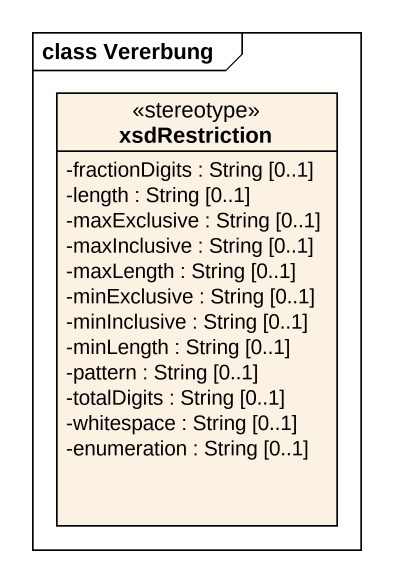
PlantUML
@startuml
mainframe class Vererbung
hide circle
hide empty members
skinparam classAttributeIconSize 0
class xsdRestriction <<stereotype>> {
  -fractionDigits : String [0..1]
  -length : String [0..1]
  -maxExclusive : String [0..1]
  -maxInclusive : String [0..1]
  -maxLength : String [0..1]
  -minExclusive : String [0..1]
  -minInclusive : String [0..1]
  -minLength : String [0..1]
  -pattern : String [0..1]
  -totalDigits : String [0..1]
  -whitespace : String [0..1]
  -enumeration : String [0..1]
}
@enduml
